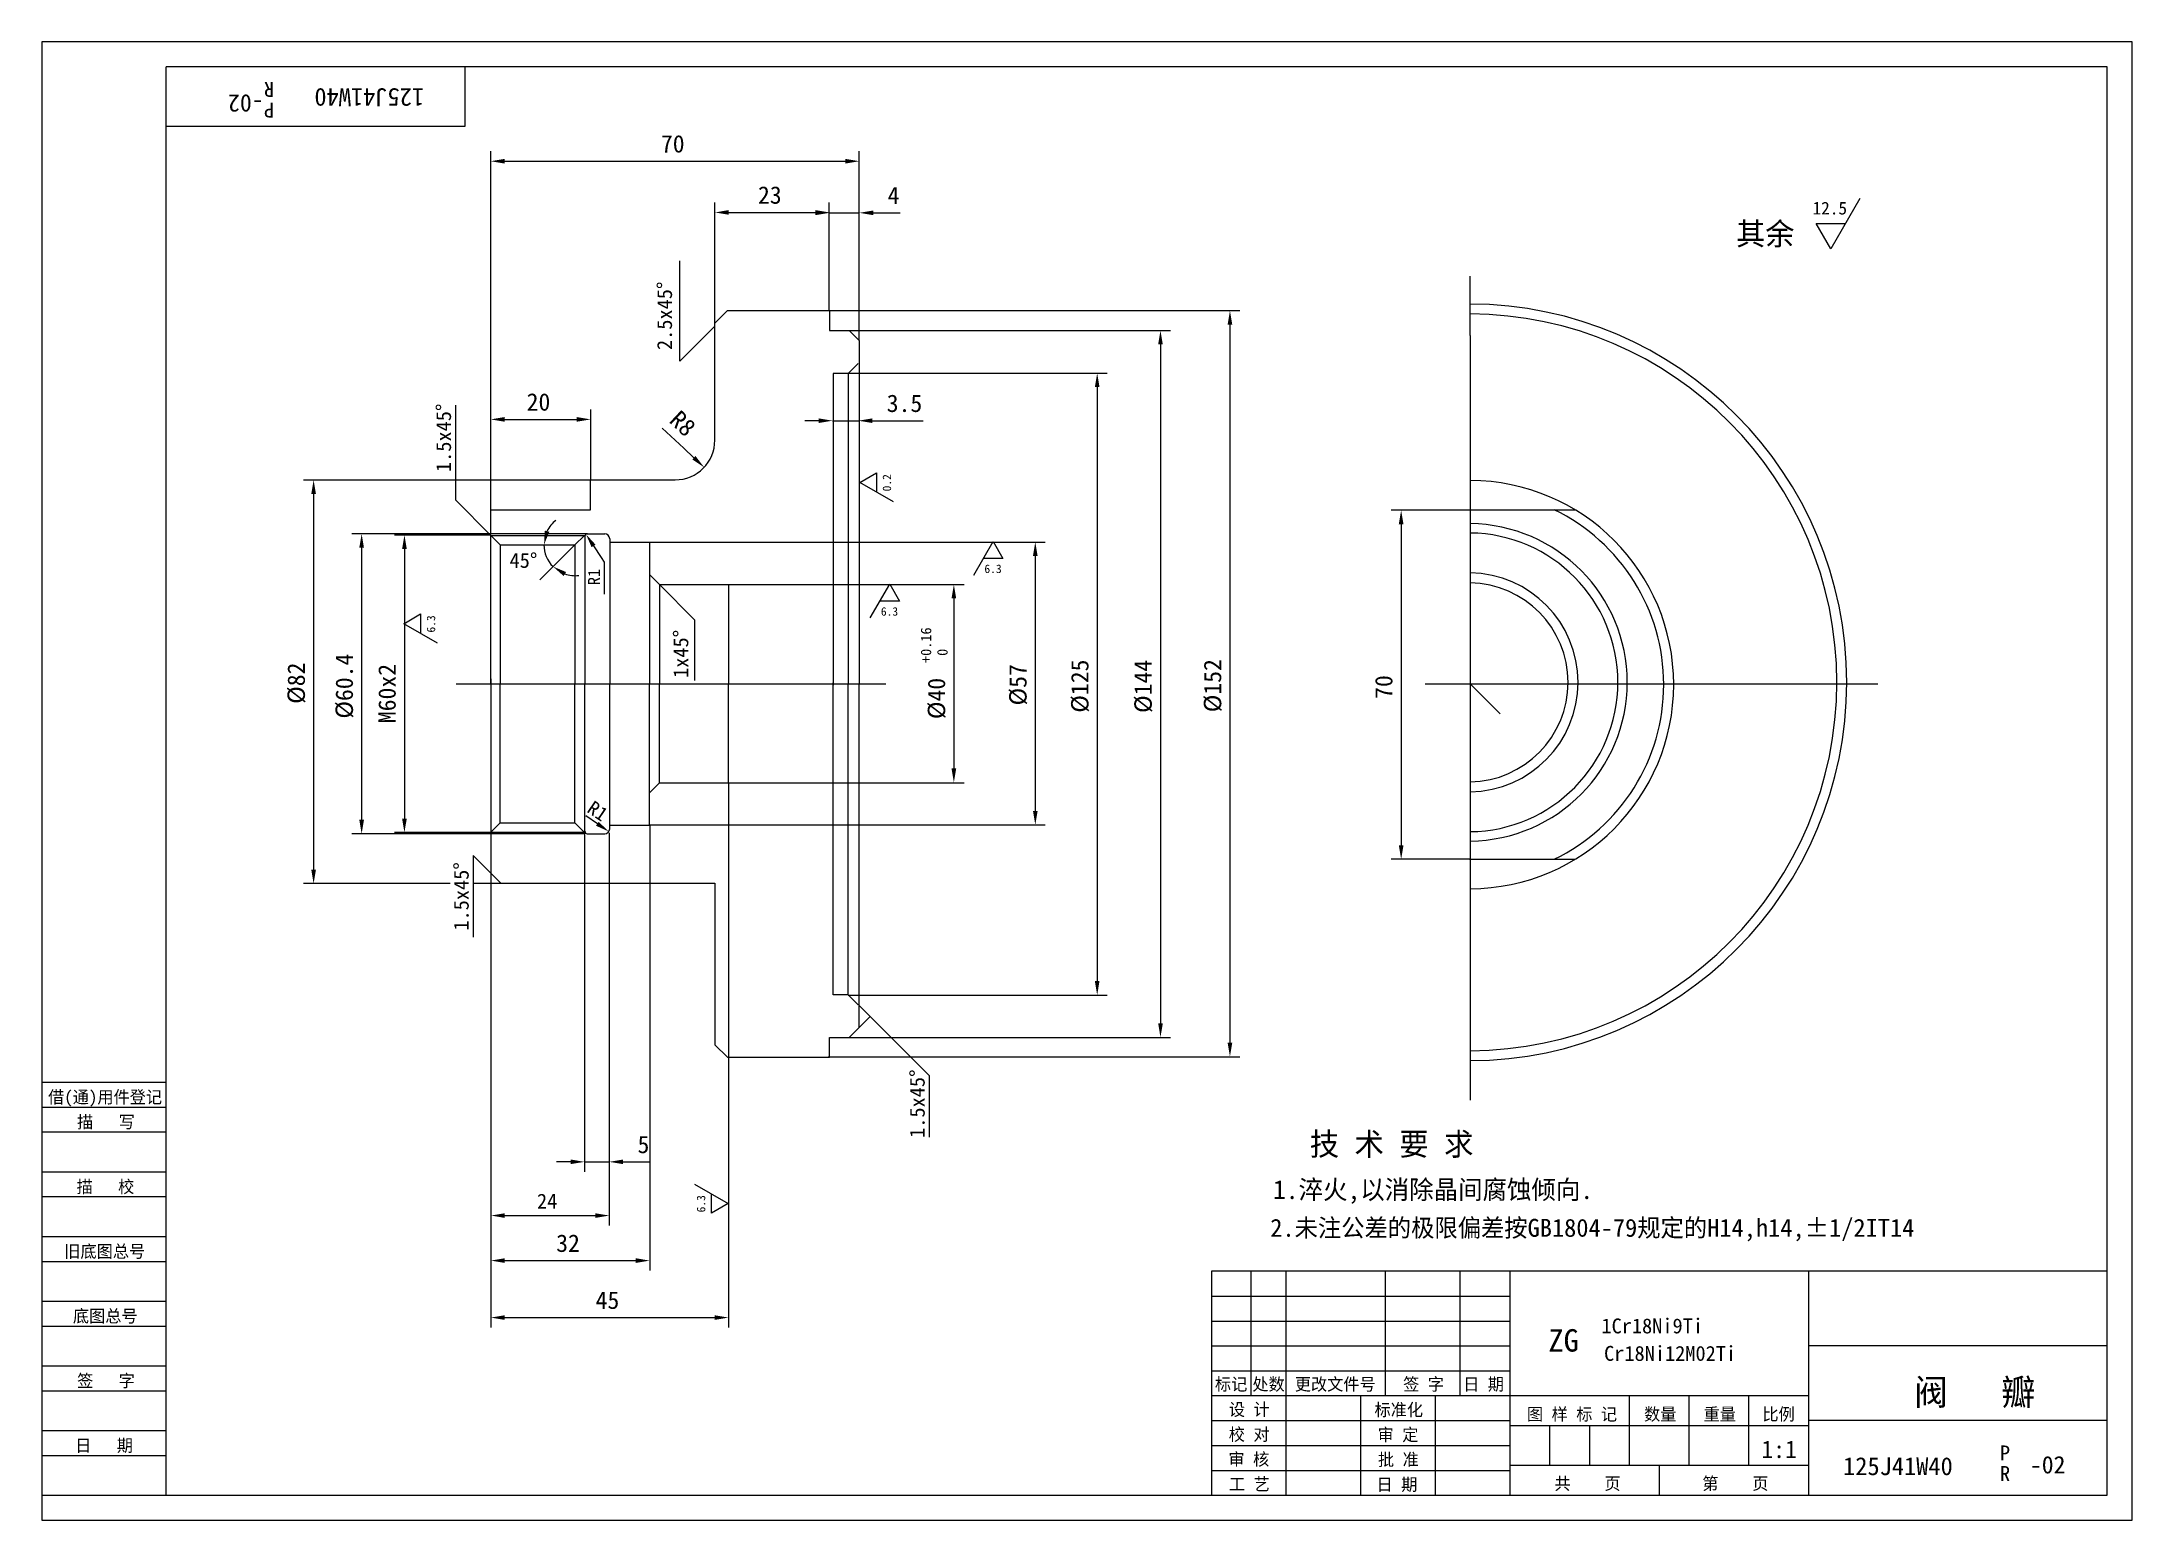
# Model space of a CAD drawing. Header units: metres. Extents: x 0 to 420, y 0 to 297.
import ezdxf

# ---------------------------------------------------------------- set-up
doc = ezdxf.new("R2010")
doc.units = ezdxf.units.M
for name, color, linetype in [('B', 3, 'Continuous'), ('C', 6, 'Continuous'), ('D', 1, 'Continuous'), ('FL', 5, 'Continuous'), ('T', 7, 'Continuous'), ('TL', 4, 'Continuous')]:
    doc.layers.add(name, color=color, linetype=linetype)

# ---------------------------------------------------------------- blocks, each defined once
blk = doc.blocks.new('TUKUN3')
at = {"layer": 'FL'}
for p, q in [((420, 297), (0, 297)), ((0, 297), (0, 0)), ((420, 0), (420, 297)), ((0, 78), (25, 78)), ((0, 70), (25, 70)), ((0, 65), (25, 65)), ((0, 57), (25, 57)), ((0, 52), (25, 52)), ((243, 25), (243, 50)), ((250, 5), (250, 50)), ((270, 25), (270, 50)), ((285, 25), (285, 50)), ((0, 44), (25, 44)), ((235, 45), (295, 45)), ((0, 39), (25, 39)), ((235, 40), (295, 40)), ((235, 35), (295, 35)), ((0, 31), (25, 31)), ((235, 30), (295, 30)), ((0, 26), (25, 26)), ((280, 5), (280, 25)), ((0, 18), (25, 18)), ((235, 20), (295, 20)), ((0, 13), (25, 13)), ((235, 15), (295, 15)), ((235, 10), (295, 10)), ((0, 0), (420, 0))]:
    blk.add_line(p, q, dxfattribs=at)
at = {"layer": 'TL'}
for p, q in [((415, 292), (25, 292)), ((25, 5), (25, 292)), ((85, 292), (85, 280)), ((415, 5), (415, 292)), ((85, 280), (25, 280)), ((0, 88), (25, 88)), ((0, 83), (25, 83)), ((415, 50), (235, 50)), ((235, 50), (235, 5)), ((295, 5), (295, 50)), ((355, 5), (355, 50)), ((415, 35), (355, 35)), ((355, 25), (235, 25)), ((265, 5), (265, 25)), ((319, 11), (319, 25)), ((331, 11), (331, 25)), ((343, 11), (343, 25)), ((295, 19), (355, 19)), ((303, 11), (303, 19)), ((311, 11), (311, 19)), ((415, 20), (355, 20)), ((355, 11), (295, 11)), ((325, 5), (325, 11)), ((0, 5), (415, 5))]:
    blk.add_line(p, q, dxfattribs=at)
at = {"layer": 'T'}
for s, p in [('借(通)用件登记', (1.26, 83.76)), ('描   写', (7.09, 78.76)), ('描   校', (6.98, 65.76)), ('旧底图总号', (4.52, 52.76)), ('底图总号', (6.25, 39.76)), ('签   字', (7.1, 26.76)), ('标记', (235.71, 26.07)), ('处数', (243.22, 26.07)), ('更改文件号', (251.75, 26.07)), ('签 字', (273.53, 26.07)), ('日 期', (285.57, 26.07)), ('设 计', (238.5, 20.99)), ('标准化', (267.77, 20.93)), ('图 样 标 记', (298.4, 20.04)), ('数量', (321.92, 20.04)), ('重量', (333.88, 20.04)), ('比例', (345.7, 20.04)), ('校 对', (238.48, 15.99)), ('审 定', (268.39, 15.93)), ('日   期', (6.72, 13.76)), ('审 核', (238.41, 10.99)), ('批 准', (268.46, 10.93)), ('工 艺', (238.52, 5.99)), ('日 期', (268.18, 5.93)), ('共    页', (303.91, 6.13)), ('第    页', (333.62, 6.13))]:
    blk.add_text(s, height=2.5, dxfattribs=at).set_placement(p)

msp = doc.modelspace()

# ---------------------------------------------------------------- linework, layer by layer
at = {"layer": 'B'}
for p, q in [((90.23, 197.83), (109.09, 197.83)), ((90.23, 138.23), (109.09, 138.23))]:
    msp.add_line(p, q, dxfattribs=at)
at = {"layer": 'C'}
for p, q in [((287, 238), (287, 249.95)), ((287, 238), (287, 177)), ((83.23, 168), (169.57, 168)), ((277.96, 168), (351, 168)), ((287, 168), (287, 108)), ((351, 168), (368.9, 168)), ((287, 108), (287, 84.35))]:
    msp.add_line(p, q, dxfattribs=at)
at = {"layer": 'D'}
for p, q in [((90.2, 223.15), (90.2, 275.01)), ((93, 273.01), (161.44, 273.01)), ((164.24, 264.64), (164.24, 275.01)), ((135.23, 239.9), (135.23, 264.72)), ((158.22, 243.06), (158.22, 264.72)), ((158.22, 262.64), (158.22, 264.64)), ((164.24, 237), (164.24, 264.64)), ((365.27, 265.54), (359.42, 255.4)), ((138.03, 262.72), (155.42, 262.72)), ((155.42, 262.64), (152.62, 262.64)), ((158.22, 262.64), (164.24, 262.64)), ((167.04, 262.64), (169.84, 262.64)), ((169.84, 262.64), (172.43, 262.64)), ((359.42, 255.4), (356.49, 260.47)), ((356.49, 260.47), (362.34, 260.47)), ((128.16, 232.83), (128.16, 253.03)), ((135.23, 239.9), (128.16, 232.83)), ((156.01, 243), (240.72, 243)), ((238.72, 240.2), (238.72, 95.91)), ((162.24, 239), (226.76, 239)), ((224.76, 236.2), (224.76, 99.8)), ((162.04, 230.44), (214.05, 230.44)), ((212.05, 227.64), (212.05, 108.3)), ((83.16, 204.9), (83.16, 224)), ((90.2, 202.99), (90.2, 223.15)), ((110.29, 208.98), (110.29, 223.15)), ((93, 221.15), (107.49, 221.15)), ((128.98, 215.36), (124.66, 219.41)), ((156.08, 220.88), (153.28, 220.88)), ((158.88, 220.88), (164.07, 220.88)), ((166.87, 220.88), (169.67, 220.88)), ((169.67, 220.88), (177.1, 220.88)), ((131.03, 213.44), (128.98, 215.36)), ((164.33, 208.46), (167.71, 210.42)), ((167.71, 210.42), (167.71, 206.51)), ((110.16, 208.94), (52.61, 208.94)), ((54.61, 206.14), (54.61, 130.7)), ((171.09, 204.56), (164.33, 208.46)), ((90.23, 197.83), (83.16, 204.9)), ((286.94, 202.89), (271.12, 202.89)), ((109.64, 198.17), (62.26, 198.17)), ((90.08, 197.91), (70.86, 197.91)), ((273.12, 200.09), (273.12, 135.58)), ((64.26, 195.37), (64.26, 140.7)), ((72.86, 195.11), (72.86, 140.96)), ((107.1, 195.96), (100.03, 188.89)), ((110.86, 195.73), (112.38, 193.38)), ((112.38, 193.38), (113.01, 192.49)), ((121.95, 196.49), (201.61, 196.49)), ((187.27, 189.83), (191.17, 196.59)), ((193.12, 193.21), (189.22, 193.21)), ((191.17, 196.59), (193.12, 193.21)), ((199.61, 193.69), (199.61, 142.5)), ((113.01, 192.49), (113.01, 186.04)), ((124.1, 187.96), (131.17, 180.89)), ((137.98, 187.96), (185.34, 187.96)), ((166.46, 181.26), (170.37, 188.02)), ((170.37, 188.02), (172.32, 184.64)), ((183.25, 185.17), (183.25, 151.02)), ((72.73, 180.1), (76.11, 182.05)), ((76.11, 182.05), (76.11, 178.15)), ((131.17, 180.89), (131.17, 168.69)), ((172.32, 184.64), (168.41, 184.64)), ((79.49, 176.2), (72.73, 180.1)), ((137.98, 148.1), (185.34, 148.1)), ((137.98, 148.1), (137.98, 38.7)), ((111.62, 139.91), (109.3, 141.48)), ((121.95, 139.7), (201.61, 139.7)), ((122.14, 139.51), (122.14, 50.15)), ((109.13, 137.9), (62.26, 137.9)), ((90.08, 138.16), (70.86, 138.16)), ((109.04, 137.77), (109.04, 69.99)), ((114, 138.12), (114, 69.99)), ((90.23, 130), (86.7, 133.54)), ((86.7, 133.54), (86.7, 117.13)), ((286.94, 132.78), (271.12, 132.78)), ((82.03, 127.9), (52.61, 127.9)), ((92.42, 127.9), (86.75, 127.9)), ((90.23, 130), (90.23, 59.2)), ((162.04, 105.5), (214.05, 105.5)), ((164.16, 103.47), (171.23, 96.4)), ((164.24, 99), (166.44, 101.2)), ((162.24, 97), (226.76, 97)), ((158.01, 93.11), (240.72, 93.11)), ((171.23, 96.4), (178.3, 89.33)), ((178.3, 89.33), (178.3, 76.97)), ((106.24, 71.99), (103.44, 71.99)), ((109.04, 71.99), (114, 71.99)), ((116.8, 71.99), (119.6, 71.99)), ((119.6, 71.99), (122.02, 71.99)), ((114, 69.99), (114, 59.2)), ((131.15, 67.51), (137.91, 63.61)), ((134.53, 61.66), (134.53, 65.56)), ((137.91, 63.61), (134.53, 61.66)), ((90.23, 59.2), (90.23, 50.15)), ((93.03, 61.2), (111.2, 61.2)), ((93.03, 52.15), (119.34, 52.15)), ((90.23, 50.15), (90.23, 38.7)), ((93.03, 40.7), (135.18, 40.7))]:
    msp.add_line(p, q, dxfattribs=at)
for centre, radius, start, end in [((107.1, 195.96), 6.21, 127.85, 153.93), ((286.66, 168.32), 31.88, 270.61, 89.39), ((107.1, 195.96), 6.21, 180, 225), ((107.1, 195.96), 6.21, 251.07, 277.15)]:
    msp.add_arc(centre, radius, start, end, dxfattribs=at)
for points in [[(93, 273.48), (93, 272.54), (90.2, 273.01)], [(161.44, 273.48), (161.44, 272.54), (164.24, 273.01)], [(138.03, 263.19), (138.03, 262.26), (135.23, 262.72)], [(155.42, 263.19), (155.42, 262.26), (158.22, 262.72)], [(155.42, 263.11), (155.42, 262.18), (158.22, 262.64)], [(167.04, 263.11), (167.04, 262.18), (164.24, 262.64)], [(238.26, 240.2), (239.19, 240.2), (238.72, 243)], [(224.3, 236.2), (225.23, 236.2), (224.76, 239)], [(211.58, 227.64), (212.51, 227.64), (212.05, 230.44)], [(93, 221.61), (93, 220.68), (90.2, 221.15)], [(107.49, 221.61), (107.49, 220.68), (110.29, 221.15)], [(156.08, 221.35), (156.08, 220.42), (158.88, 220.88)], [(166.87, 221.35), (166.87, 220.42), (164.07, 220.88)], [(130.71, 213.1), (131.34, 213.78), (133.07, 211.53)], [(54.14, 206.14), (55.08, 206.14), (54.61, 208.94)], [(272.65, 200.09), (273.59, 200.09), (273.12, 202.89)], [(63.79, 195.37), (64.73, 195.37), (64.26, 198.17)], [(72.39, 195.11), (73.33, 195.11), (72.86, 197.91)], [(101.98, 198.58), (101.07, 198.79), (100.9, 195.96)], [(110.46, 195.48), (111.25, 195.98), (109.33, 198.08)], [(199.14, 193.69), (200.08, 193.69), (199.61, 196.49)], [(104.84, 189.69), (105.34, 190.48), (102.72, 191.57)], [(182.78, 185.17), (183.72, 185.17), (183.25, 187.97)], [(182.78, 151.02), (183.72, 151.02), (183.25, 148.22)], [(63.79, 140.7), (64.73, 140.7), (64.26, 137.9)], [(72.39, 140.96), (73.33, 140.96), (72.86, 138.16)], [(111.35, 139.52), (111.88, 140.3), (113.93, 138.34)], [(199.14, 142.5), (200.08, 142.5), (199.61, 139.7)], [(272.65, 135.58), (273.59, 135.58), (273.12, 132.78)], [(54.14, 130.7), (55.08, 130.7), (54.61, 127.9)], [(211.58, 108.3), (212.51, 108.3), (212.05, 105.5)], [(224.3, 99.8), (225.23, 99.8), (224.76, 97)], [(238.26, 95.91), (239.19, 95.91), (238.72, 93.11)], [(106.24, 72.46), (106.24, 71.53), (109.04, 71.99)], [(116.8, 72.46), (116.8, 71.53), (114, 71.99)], [(93.03, 61.66), (93.03, 60.73), (90.23, 61.2)], [(111.2, 61.66), (111.2, 60.73), (114, 61.2)], [(93.03, 52.62), (93.03, 51.68), (90.23, 52.15)], [(119.34, 52.62), (119.34, 51.68), (122.14, 52.15)], [(93.03, 41.17), (93.03, 40.24), (90.23, 40.7)], [(135.18, 41.17), (135.18, 40.24), (137.98, 40.7)]]:
    msp.add_solid(points, dxfattribs=at)
at = {"layer": 'TL'}
for p, q in [((135.23, 240.5), (137.74, 243)), ((135.23, 217), (135.23, 240.5)), ((137.74, 243), (158.24, 243)), ((158.24, 243), (158.24, 239)), ((158.24, 239), (162.24, 239)), ((162.24, 239), (164.24, 237)), ((164.24, 237), (164.24, 232.31)), ((164.02, 232.39), (162.02, 230.39)), ((164.24, 232.31), (164.24, 168)), ((162.02, 230.39), (159.02, 230.39)), ((159.02, 230.39), (159.02, 167.72)), ((162.02, 230.39), (162.02, 167.97)), ((110.23, 203), (110.23, 209)), ((110.23, 209), (127.23, 209)), ((90.23, 203), (110.23, 203)), ((90.23, 198.01), (90.23, 203)), ((286.88, 202.98), (308.06, 202.98)), ((90.1, 197.96), (92.1, 195.96)), ((90.23, 168), (90.23, 197.83)), ((107.1, 195.96), (109.07, 197.84)), ((109.1, 197.66), (109.1, 168.03)), ((109.6, 198.16), (113.1, 198.16)), ((92.1, 195.96), (92.1, 168.03)), ((92.1, 195.96), (107.1, 195.96)), ((107.1, 195.96), (107.1, 168.03)), ((114.1, 197.16), (114.1, 196.46)), ((114.1, 196.46), (114.1, 168.03)), ((114.1, 196.46), (122.1, 196.46)), ((122.1, 196.46), (122.1, 189.96)), ((122.1, 189.96), (122.1, 168.03)), ((122.1, 189.96), (124.1, 187.96)), ((124.1, 187.96), (124.1, 168.03)), ((124.1, 187.96), (137.98, 187.96)), ((137.98, 187.96), (137.98, 168.03)), ((287, 177), (287, 168)), ((90.23, 169), (90.23, 138.03)), ((92.1, 140.1), (92.1, 168.03)), ((107.1, 140.1), (107.1, 168.03)), ((109.1, 138.4), (109.1, 168.03)), ((114.1, 139.6), (114.1, 168.03)), ((122.1, 146.1), (122.1, 168.03)), ((124.1, 148.1), (124.1, 168.03)), ((137.98, 148.1), (137.98, 168.03)), ((159.02, 105.54), (159.02, 168.21)), ((164.24, 103.11), (164.24, 168)), ((287, 168), (293, 162)), ((162.02, 105.54), (162.02, 167.97)), ((122.1, 146.1), (124.1, 148.1)), ((124.1, 148.1), (137.98, 148.1)), ((122.1, 139.6), (122.1, 146.1)), ((90.1, 138.1), (92.1, 140.1)), ((92.1, 140.1), (107.1, 140.1)), ((107.1, 140.1), (109.1, 138.1)), ((114.1, 138.9), (114.1, 139.6)), ((114.1, 139.6), (122.1, 139.6)), ((90.23, 138.03), (90.23, 130)), ((109.1, 138.1), (109.1, 137.9)), ((109.6, 137.9), (113.1, 137.9)), ((286.88, 132.77), (308.06, 132.77)), ((90.23, 130), (92.23, 128)), ((92.23, 128), (135.23, 128)), ((135.23, 128), (135.23, 95.5)), ((162.02, 105.54), (159.02, 105.54)), ((164.02, 103.54), (162.02, 105.54)), ((164.24, 99), (164.24, 103.11)), ((158.24, 93), (158.24, 97)), ((158.24, 97), (162.24, 97)), ((162.24, 97), (164.24, 99)), ((135.23, 95.5), (137.74, 93)), ((137.74, 93), (158.24, 93))]:
    msp.add_line(p, q, dxfattribs=at)
for centre, radius, start, end in [((286.66, 168.32), 76, 270.25, 89.75), ((286.66, 168.32), 74, 270.26, 89.74), ((127.23, 217), 8, 270, 0), ((286.88, 167.87), 41, 270.16, 89.84), ((286.88, 167.87), 39, 295.82, 64.18), ((109.6, 197.66), 0.5, 90, 180), ((113.1, 197.16), 1, 0, 90), ((286.66, 168.32), 30, 270.65, 89.35), ((286.66, 168.32), 22, 270.88, 89.12), ((286.66, 168.32), 20, 270.97, 89.03), ((113.1, 138.9), 1, 270, 0), ((109.6, 138.4), 0.5, 180, 270)]:
    msp.add_arc(centre, radius, start, end, dxfattribs=at)

# ---------------------------------------------------------------- block references
at = {"layer": 'D'}
msp.add_blockref('TUKUN3', (0, 0), dxfattribs=at)

# ---------------------------------------------------------------- texts
for s, height, rotation, p in [('-02', 3.5, 180, (44.57, 286.4)), ('R', 3, 180, (46.68, 288.92)), ('125J41W40', 3.6, 180, (76.81, 287.66)), ('P', 3, 180, (46.68, 284.77)), ('2.5x45%%d', 3, 90, (126.62, 235.08)), ('1.5x45%%d', 3, 90, (82.22, 210.57)), ('R8', 3.5, 316.83, (125.86, 220.69)), ('0.2', 1.7, 90, (170.64, 206.68)), ('R1', 2.4, 90, (112.14, 187.84)), ('6.3', 1.7, 90, (79.04, 178.32)), ('1x45%%d', 3, 90, (129.89, 169.2)), ('+0.16', 2.1, 90, (178.7, 172.21)), ('%%C60.4', 3.5, 90, (62.51, 161.03)), (' 0', 2.1, 90, (181.99, 172.21)), ('%%C125', 3.5, 90, (210.3, 162.22)), ('%%c144', 3.5, 90, (223.01, 162.17)), ('%%C152', 3.5, 90, (236.97, 162.31)), ('%%C82', 3.5, 90, (52.86, 164)), ('M60x2', 3.5, 90, (71.11, 160.12)), ('%%C40', 3.5, 90, (181.5, 160.93)), ('%%c57', 3.5, 90, (197.86, 163.68)), ('70', 3.5, 90, (271.37, 165)), ('R1', 2.8, 325.79, (109.34, 142.39)), ('1.5x45%%d', 3, 90, (85.77, 118.44)), ('1.5x45%%d', 3, 90, (177.39, 76.8)), ('6.3', 1.7, 90, (133.3, 61.83))]:
    msp.add_text(s, height=height, rotation=rotation, dxfattribs=at).set_placement(p)
for s, height, p in [('70', 3.5, (124.39, 274.76)), ('23', 3.5, (143.89, 264.47)), ('4', 3.5, (169.93, 264.39)), ('12.5', 2.55, (355.77, 262.31)), ('其余', 4.5, (340.43, 256.17)), ('20', 3.5, (97.41, 222.9)), ('3.5', 3.5, (169.76, 222.63)), ('45%%d', 3, (93.98, 191.32)), ('6.3', 1.7, (189.39, 190.28)), ('6.3', 1.7, (168.58, 181.71)), ('5', 3.5, (119.69, 73.74)), ('技 术 要 求', 4.54, (254.76, 73.29)), ('1.淬火,以消除晶间腐蚀倾向.', 3.78, (247.36, 64.52)), ('24', 3, (99.49, 62.59)), ('2.未注公差的极限偏差按GB1804-79规定的H14,h14,%%P1/2IT14', 3.6, (246.82, 56.94)), ('32', 3.5, (103.35, 53.9)), ('45', 3.5, (111.27, 42.45)), ('ZG', 4.5, (302.7, 33.87)), ('1Cr18Ni9Ti', 3, (313.36, 37.53)), ('Cr18Ni12M02Ti', 3, (313.89, 32.01)), ('阀   瓣', 5.25, (376.16, 23.11)), ('1:1', 3.5, (345.48, 12.49)), ('125J41W40', 3.6, (361.91, 9.05)), ('P', 3, (393.43, 12.01)), ('-02', 3.5, (399.45, 9.39)), ('R', 3, (393.43, 7.88))]:
    msp.add_text(s, height=height, dxfattribs=at).set_placement(p)

doc.saveas('drawing.dxf')
